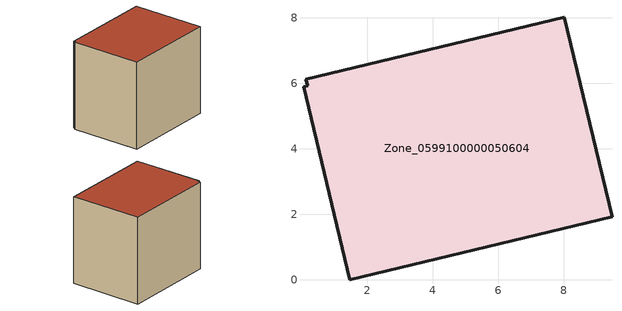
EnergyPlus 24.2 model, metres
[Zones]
Zone_0599100000050604
 floor ground (C_G): 0.17,5.93 0.12,6.12 8.01,8.02 9.47,1.93 1.46,0 0.05,5.89 z0
 wall outside (C_F): 9.47,1.93 8.01,8.02 0.12,6.12 0.17,5.93 0.05,5.89 1.46,0 9.47,1.93 z0:7.46
 roof outside (C_R): 0.12,6.12 0.17,5.93 0.05,5.89 1.46,0 9.47,1.93 8.01,8.02 z7.46
[BUILDING]
Pand.0599100000050604: North Axis=0; Terrain=City; Loads Convergence Tolerance Value=0.04; Temperature Convergence Tolerance Value=0.4; Solar Distribution=FullExterior; Maximum Number of Warmup Days=25; Minimum Number of Warmup Days=1
[Site:Location]
Rotterdam.The.Hague.AP_ZH_NLD Design_Conditions: Latitude=51.96; Longitude=4.45; Time Zone=1; Elevation=-4.5
[SITE:GROUNDTEMPERATURE:BUILDINGSURFACE]
18, 18, 18, 18, 18, 18, 18, 18, 18, 18, 18, 18
[MATERIAL] Thermal Absorptance=0.9; Solar Absorptance=0.7; Visible Absorptance=0.7
Name | Roughness | Thickness | Conductivity | Density | Specific Heat
G.TC.1965-1974 | MediumSmooth | 0.15 | 0.882353 | 540 | 1210
F.TC.1965-1974 | Rough | 0.3 | 0.697674 | 1920 | 840
R.TC.1965-1974 | MediumRough | 0.2 | 0.232558 | 1500 | 1000
[CONSTRUCTION]
C_G: G.TC.1965-1974
C_F: F.TC.1965-1974
C_R: R.TC.1965-1974
[ZONE]
Zone_0599100000050604: Type=1; Multiplier=1; Ceiling Height=Autocalculate; Volume=Autocalculate; Floor Area=autocalculate; Part of Total Floor Area=Yes
[ZONEINFILTRATION:DESIGNFLOWRATE]
Infil_Zone_0599100000050604: Zone or ZoneList or Space or SpaceList=Zone_0599100000050604; Schedule=AlwaysOn; Design Flow Rate Calculation Method=Flow/Area; Flow Rate per Floor Area=0.003; Constant Term Coefficient=1; Temperature Term Coefficient=0; Velocity Term Coefficient=0; Velocity Squared Term Coefficient=0
[HVACTEMPLATE:ZONE:IDEALLOADSAIRSYSTEM]
Zone_0599100000050604: Maximum Heating Supply Air Temperature=50; Minimum Cooling Supply Air Temperature=13; Maximum Heating Supply Air Humidity Ratio=0.0156; Minimum Cooling Supply Air Humidity Ratio=0.0077; Heating Limit=NoLimit; Cooling Limit=NoLimit; Dehumidification Control Type=ConstantSensibleHeatRatio; Cooling Sensible Heat Ratio=0.7; Dehumidification Setpoint=60; Humidification Control Type=None; Humidification Setpoint=30; Outdoor Air Method=None; Outdoor Air Flow Rate per Person=0.00944; Outdoor Air Flow Rate per Zone Floor Area=0; Outdoor Air Flow Rate per Zone=0; Demand Controlled Ventilation Type=None; Outdoor Air Economizer Type=NoEconomizer; Heat Recovery Type=None; Sensible Heat Recovery Effectiveness=0.7; Latent Heat Recovery Effectiveness=0.65
[ZONECONTROL:THERMOSTAT]
ThermostatControl_Zone_0599100000050604: Zone or ZoneList=Zone_0599100000050604; Control Type Schedule=DualSetpointControlType; Control 1=Thermostat_Zone_0599100000050604; Temperature Difference Between Cutout And Setpoint=0
[THERMOSTATSETPOINT:DUALSETPOINT]
Thermostat_Zone_0599100000050604: Heating Setpoint Temperature Schedule=HeatingSetpoint_Zone_0599100000050604; Cooling Setpoint Temperature Schedule=CoolingSetpoint_Zone_0599100000050604
[SCHEDULE:COMPACT]
HeatingSetpoint_Zone_0599100000050604: Through: 12/31, For: AllDays, Until: 24:00, 21
CoolingSetpoint_Zone_0599100000050604: Through: 12/31, For: AllDays, Until: 24:00, 24
DualSetpointControlType: Through: 12/31, For: AllDays, Until: 24:00, 4
AlwaysOn: Through: 12/31, For: AllDays, Until: 24:00, 1
